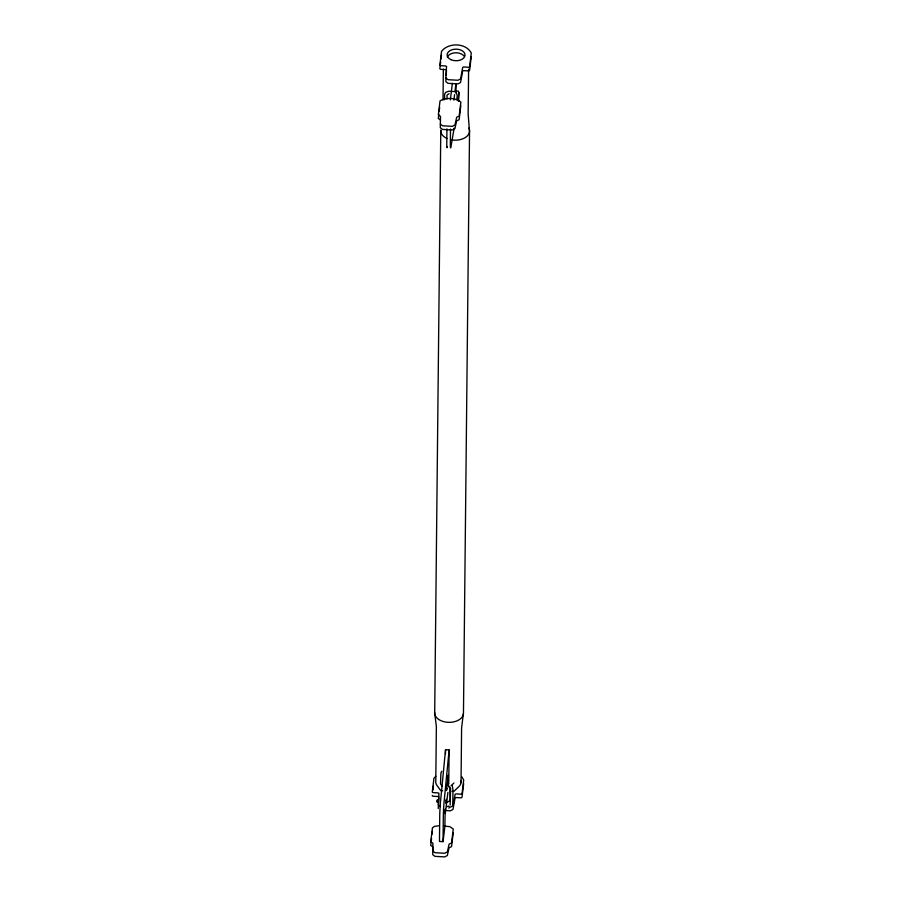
<?xml version="1.0" encoding="UTF-8"?>
<svg xmlns="http://www.w3.org/2000/svg" width="902" height="902" viewBox="0 0 902 902"><rect width="100%" height="100%" fill="white"/><g stroke="black" fill="none" stroke-linecap="round" stroke-linejoin="round"><path stroke-width="1.35" d="M444.562 99.716L444.607 94.338L445.543 92.444L448.892 91.192L454.044 91.53M446.997 99.017L447.031 95.06L449.106 93.707M443.029 99.987L443.356 69.172M446.918 128.862L446.761 143.565A11.94 0.654 -86.8 0 0 447.358 146.643M443.051 841.645L443.31 816.265A11.94 0.654 -86.8 0 1 444.1 801.765L449.117 749.934L445.543 749.731L440.526 801.562A11.94 0.654 -86.8 0 0 439.736 816.062L439.477 841.442L443.051 841.645L444.878 826.514L445.171 810.346L445.408 808.902L445.306 813.469L447.911 792.351M450.493 129.065L450.335 143.756A11.94 0.654 -86.8 0 0 450.932 146.846L454.146 128.197M445.498 753.824L445.543 749.731M448.756 784.075L449.117 749.934M455.972 93.12L456.074 83.559M461.035 782.665L461.598 728.038L463.324 713.832M468.612 69.206L468.138 114.024L469.536 131.669L463.459 713.843A14.421 9.336 0.6 0 1 447.956 722.322A14.421 9.336 0.6 0 1 434.708 712.208L440.785 130.046A14.421 9.336 0.6 0 0 446.997 138.502M452.781 805.091L452.951 791.155M452.996 790.051L452.263 785.405M446.039 77.843L445.825 81.642L448.035 83.334L457.979 83.897L460.572 82.488L462.647 71.145A1.195 0.778 0.6 0 1 463.865 70.649L468.33 70.908A1.195 0.778 0.6 0 0 469.615 70.209L471.25 56.679M446.197 75.306L446.49 70.232A1.195 0.778 0.6 0 0 445.408 69.612L440.943 69.353A1.195 0.778 0.6 0 1 439.849 68.518L440.672 61.753M438.237 808.553L438.834 798.405M458.633 101.261L458.904 92.489L458.329 91.046L456.795 91.147M456.863 99.671L457.179 95.499L456.401 93.019M458.126 100.81L458.904 92.489M440.898 773.442L440.492 783.894L442.183 786.161M440.999 59.047L441.484 54.999M438.812 114.306L438.304 118.489L440.469 119.977M439.15 111.51L439.657 107.327M450.346 99.953L452.353 83.379M453.909 100.156L454.585 94.631M454.912 91.869L455.916 83.57M460.821 105.714L459.129 119.673L456.626 120.891L454.946 128.546L452.353 129.989L442.499 129.426L440.289 127.712L440.503 116.335L438.338 114.847L440.029 100.889C445.926 97.315 455.533 97.641 460.854 102.073L459.174 116.031L456.671 117.249L454.98 124.904L452.398 126.348L442.532 125.784L440.334 124.07M432.915 790.017L433.411 785.958M431.562 838.42L430.716 845.399L432.881 846.888L432.712 854.622L434.911 856.336L444.776 856.9L447.358 855.457L449.049 847.801L451.541 846.583L453.232 832.625M432.069 834.237L432.408 831.441M447.854 784.345L448.384 774.841L446.422 790.513L447.065 788.314M463.662 783.601L462.027 797.12A1.195 0.778 0.6 0 1 460.742 797.819L456.277 797.56A1.195 0.778 0.6 0 0 455.07 798.056L452.984 809.398L450.402 810.808L446.67 810.594M448.925 808.215L449.478 806.94L448.271 806.027L446.986 806.749M450.132 805.091L450.583 788.371L449.061 786.296M441.067 772.608L441.788 771.244M435.756 776.306L433.941 778.268L432.306 791.787A1.195 0.778 0.6 0 0 433.4 792.621L437.865 792.881A1.195 0.778 0.6 0 1 438.947 793.501L438.271 804.911L440.48 806.602M451.034 785.766L453.932 783.015M446.298 802.791L449.951 800.638L450.199 798.868L449.816 788.303L447.978 784.943M450.436 807.166L453.018 805.757L455.104 794.414A1.195 0.778 0.6 0 1 456.322 793.918L460.787 794.177A1.195 0.778 0.6 0 0 462.061 793.478L463.707 779.959L461.723 776.735M438.676 825.781L434.437 826.412L432.441 827.799L430.75 841.758L432.926 843.246L432.746 850.981L434.956 852.694L444.81 853.258L447.403 851.815L449.083 844.171L451.575 842.942L453.266 828.983L449.748 826.627L443.773 826.063M442.634 790.761L440.774 790.659L436.963 785.405A12.662 8.197 0.6 0 1 435.79 781.233L436.365 726.606L434.572 712.197M451.992 791.291L453.853 791.392L458.87 786.645A12.662 8.197 0.6 0 0 460.843 780.534M438.902 797.142A1.195 0.778 0.6 0 0 437.831 796.522L433.366 796.263A1.195 0.778 0.6 0 1 432.261 795.429M468.86 128.028A14.421 9.336 0.6 0 1 465.691 137.296A14.421 9.336 0.6 0 1 451.575 139.878M447.358 57.085A8.952 5.795 0.6 0 1 455.16 52.801A8.952 5.795 0.6 0 1 464.113 56.127M437.233 801.19L437.233 802.273L437.346 799.815L437.233 801.19M446.242 800.626L446.208 803.468L446.411 799.262L446.242 800.626M446.524 66.59L445.859 78L448.068 79.692L458.024 80.255L460.606 78.846L462.692 67.503A1.195 0.778 0.6 0 1 463.899 67.007L468.363 67.267A1.195 0.778 0.6 0 0 469.649 66.568L471.284 53.049C465.827 42.653 448.486 42.371 441.529 51.358L439.883 64.876A1.195 0.778 0.6 0 0 440.988 65.711L445.453 65.97A1.195 0.778 0.6 0 1 446.524 66.59M451 59.69A8.952 5.795 0.6 0 0 465.004 55.45A8.952 5.795 0.6 0 0 452.218 49.689A8.952 5.795 0.6 0 0 451 59.69"/></g></svg>
